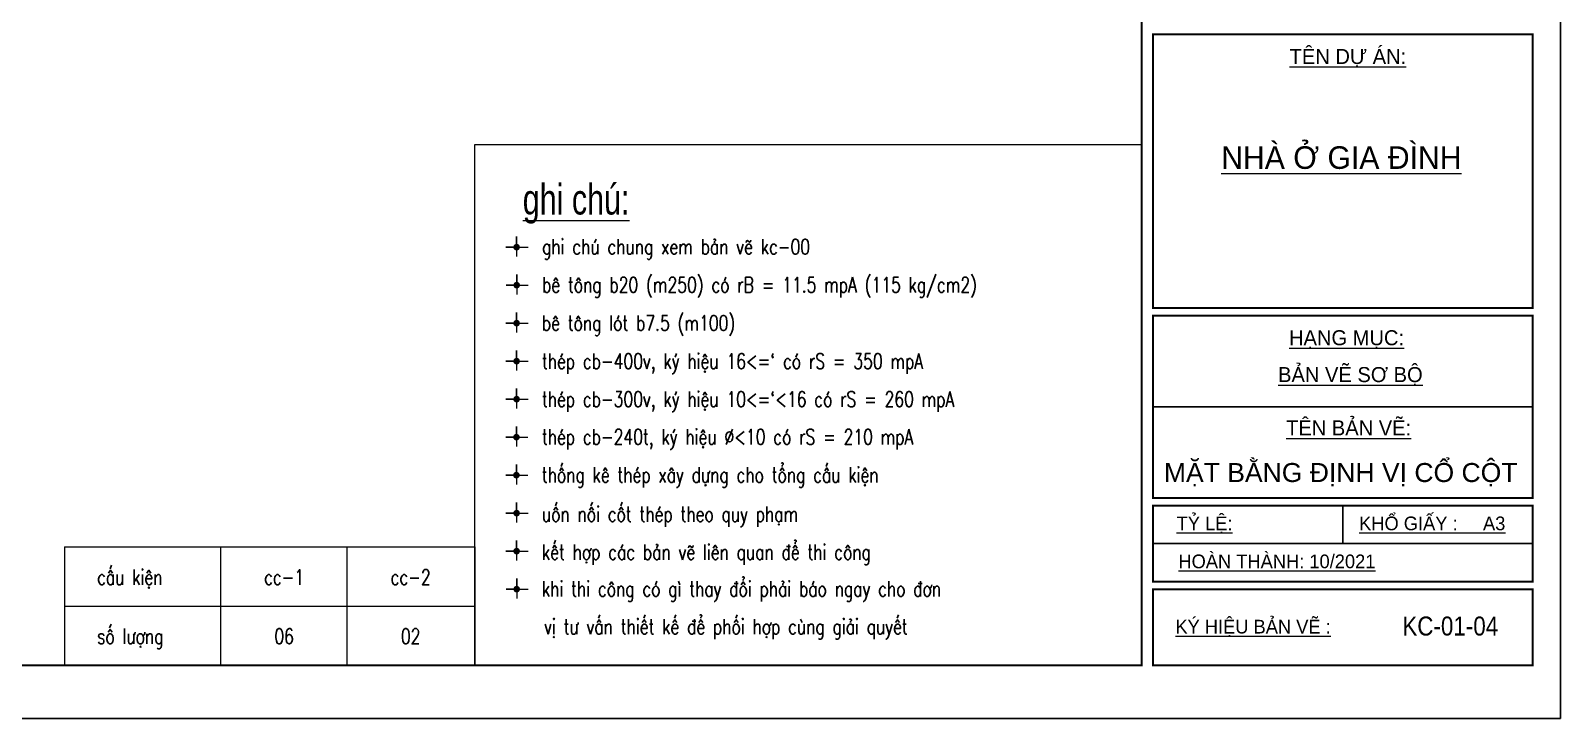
# Model space of a CAD drawing. Extents: x -2098986 to 943, y -1296280 to 73591.
# Drawn here: x -1721658 to -1709569, y -1072343 to -1066913 of the extents above; entities that cross this region are included whole.
import ezdxf
from ezdxf.enums import TextEntityAlignment as Align

# ---------------------------------------------------------------- set-up
doc = ezdxf.new("R2010")
doc.units = 0
doc.header["$LTSCALE"] = 150
for name, color, linetype, lineweight in [('05.Text', 253, 'Continuous', 18), ('11.Khung bo', 32, 'Continuous', 50), ('12.Khung', 36, 'Continuous', 25), ('G-ANNO-TTLB', 6, 'Continuous', 9), ('LS-DIM', 251, 'Continuous', 13), ('LS-TEXT', 60, 'Continuous', 20), ('LS-THAY', 7, 'Continuous', 20)]:
    doc.layers.add(name, color=color, linetype=linetype, lineweight=lineweight)
doc.layers.add('Tpl_Bound', color=1, linetype='Continuous', plot=False)
doc.styles.add('KCVN-LEADER', font='vnromadi.shx', dxfattribs={"width": 0.7, "height": 4})
doc.styles.add('vnarialH', font='')
doc.styles.add('VnAvantH', font='')
doc.styles.add('vnsimpli', font='vnsimli.shx', dxfattribs={"width": 0.75})
doc.styles.get('vnarialH').set_extended_font_data('.VnArialH')
doc.styles.get('VnAvantH').set_extended_font_data('.VnAvantH')

# ---------------------------------------------------------------- blocks, each defined once
blk = doc.blocks.new('100')
at = {"layer": '11.Khung bo', "const_width": 26.7}
for points in [[(1860913, -945240), (1860913, -916940), (1896063, -916940), (1896063, -945240)], [(1860913, -945240), (1860913, -916940), (1896063, -916940), (1896063, -945240)], [(1860913, -945240), (1860913, -916940), (1896063, -916940), (1896063, -945240)], [(1896213, -940540), (1901213, -940540), (1901213, -936940), (1896213, -936940)], [(1896213, -940540), (1901213, -940540), (1901213, -936940), (1896213, -936940)], [(1896213, -940540), (1901213, -940540), (1901213, -936940), (1896213, -936940)], [(1896213, -943040), (1901213, -943040), (1901213, -940640), (1896213, -940640)], [(1896213, -943040), (1901213, -943040), (1901213, -940640), (1896213, -940640)], [(1896213, -943040), (1901213, -943040), (1901213, -940640), (1896213, -940640)], [(1896213, -944140), (1901213, -944140), (1901213, -943140), (1896213, -943140)], [(1896213, -944140), (1901213, -944140), (1901213, -943140), (1896213, -943140)], [(1896213, -944140), (1901213, -944140), (1901213, -943140), (1896213, -943140)], [(1896213, -945240), (1901213, -945240), (1901213, -944240), (1896213, -944240)], [(1896213, -945240), (1901213, -945240), (1901213, -944240), (1896213, -944240)], [(1896213, -945240), (1901213, -945240), (1901213, -944240), (1896213, -944240)]]:
    blk.add_lwpolyline(points, close=True, dxfattribs=at)
at = {"layer": '12.Khung'}
for p, q in [((1901213, -941840), (1896213, -941840)), ((1901213, -941840), (1896213, -941840)), ((1901213, -941840), (1896213, -941840)), ((1898713, -943640), (1898713, -943140)), ((1898713, -943640), (1898713, -943140)), ((1898713, -943640), (1898713, -943140)), ((1901213, -943640), (1896213, -943640)), ((1901213, -943640), (1896213, -943640)), ((1901213, -943640), (1896213, -943640))]:
    blk.add_line(p, q, dxfattribs=at)
blk.add_lwpolyline([(1901579, -945940), (1901579, -916240), (1859580, -916240), (1859580, -945940)], close=True, dxfattribs=at)
blk.add_lwpolyline([(1901579, -945940), (1901579, -916240), (1859580, -916240), (1859580, -945940)], close=True, dxfattribs=at)
blk.add_lwpolyline([(1901579, -945940), (1901579, -916240), (1859580, -916240), (1859580, -945940)], close=True, dxfattribs=at)
at = {"layer": '05.Text', "style": 'VnAvantH'}
for s, height, p in [('%%Utªn Dù ¸N:', 198, (1898013, -937329)), ('%%Unhµ ë gia ®×nh', 297, (1897112, -938709)), ('%%Uh¹ng môc:', 198, (1898005, -941030)), ('%%Uh¹ng môc:', 198, (1898005, -941030)), ('%%Uh¹ng môc:', 198, (1898005, -941030)), ('%%Ub¶n vÏ s¬ bé', 198, (1897861, -941515)), ('%%Ub¶n vÏ s¬ bé', 198, (1897861, -941515)), ('%%Ub¶n vÏ s¬ bé', 198, (1897861, -941515)), ('%%Utªn b¶n vÏ:', 198, (1897966, -942216)), ('%%Utªn b¶n vÏ:', 198, (1897966, -942216)), ('%%Utªn b¶n vÏ:', 198, (1897966, -942216)), ('%%Utû lÖ:', 180, (1896525, -943464)), ('%%UKHæ GIÊY :     A3', 180, (1898928, -943464)), ('%%Uhoµn thµnh: 10/2021', 180, (1896548, -943964)), ('%%Uký hiÖu b¶n vÏ :', 180, (1896508, -944823))]:
    blk.add_text(s, height=height, dxfattribs=at).set_placement(p)
blk = doc.blocks.new('n')
at = {"layer": 'LS-TEXT', "linetype": 'Continuous'}
for p, q in [((-27, 0), (-175, 0)), ((-175, 0), (188, 0)), ((0, 0), (0, 178)), ((0, 178), (0, -151))]:
    blk.add_line(p, q, dxfattribs=at)
at = {"layer": 'LS-TEXT', "linetype": 'Continuous', "const_width": 54}
blk.add_lwpolyline([(-27, 0, 1), (27, 0, 1)], format="xyb", close=True, dxfattribs=at)
blk = doc.blocks.new('GHI CHU NHA BE TONG 2')
at = {"layer": 'LS-THAY'}
blk.add_lwpolyline([(-266782, -808508), (-258003, -808508), (-258003, -815358), (-266782, -815358)], close=True, dxfattribs=at)
at = {"layer": 'LS-THAY', "xscale": 0.7999999999301508, "yscale": 0.7999999999301508, "zscale": 0.7999999999301508}
for p in [(-266233, -809858), (-266232, -810358), (-266233, -810858), (-266233, -811358), (-266233, -811858), (-266235, -812358), (-266236, -812858), (-266233, -813358), (-266233, -813858), (-266232, -814358)]:
    blk.add_blockref('n', p, dxfattribs=at)
at = {"layer": 'LS-TEXT', "color": 60, "style": 'KCVN-LEADER', "width": 0.75}
blk.add_text('%%Ughi chó:', height=400, dxfattribs=at).set_placement((-266152, -809428))
at = {"layer": 'LS-TEXT', "style": 'vnsimpli', "width": 0.75}
for s, p in [('   ghi chó chung xem b¶n vÏ kc-00', (-266233, -809952)), ('   bª t«ng b20 (m250) cã rB = 11.5 mpA (115 kg/cm2)', (-266233, -810453)), ('   bª t«ng lãt b7.5 (m100)', (-266235, -810956)), ('   thÐp cb-400v, ký hiÖu 16<=` cã rS = 350 mpA', (-266235, -811458)), ('   thÐp cb-300v, ký hiÖu 10<=`<16 cã rS = 260 mpA', (-266235, -811958)), ('   thÐp cb-240t, ký hiÖu %%C<10 cã rS = 210 mpA', (-266235, -812454)), ('   thèng kª thÐp x©y dùng cho tæng cÊu kiÖn', (-266236, -812954)), ('   uèn nèi cèt thÐp theo quy ph¹m', (-266235, -813470)), ('   kÕt hîp c¸c b¶n vÏ liªn quan ®Ó thi c«ng', (-266235, -813970)), ('   khi thi c«ng cã g× thay ®æi ph¶i b¸o ngay cho ®¬n', (-266236, -814454)), ('vÞ t\xad vÊn thiÕt kÕ ®Ó phèi hîp cïng gi¶i quyÕt', (-265871, -814951))]:
    blk.add_text(s, height=200, dxfattribs=at).set_placement(p)

msp = doc.modelspace()

# ---------------------------------------------------------------- linework, layer by layer
at = {"layer": 'LS-THAY'}
for p, q in [((-1721390.3, -1070989.2), (-1721390.3, -1071922.5)), ((-1721390.3, -1070989.2), (-1718146.6, -1070989.2)), ((-1720158.5, -1070989.2), (-1720158.5, -1071922.5)), ((-1719158.5, -1070989.2), (-1719158.5, -1071922.5)), ((-1718146.6, -1070989.2), (-1718146.6, -1071922.5)), ((-1721390.3, -1071455.9), (-1718146.6, -1071455.9)), ((-1721390.3, -1071922.5), (-1718146.6, -1071922.5))]:
    msp.add_line(p, q, dxfattribs=at)
at = {"layer": 'Tpl_Bound', "color": 1}
msp.add_lwpolyline([(-1734769.1, -1072342.5), (-1734769.1, -1054522.5), (-1709569.1, -1054522.5), (-1709569.1, -1072342.5)], close=True, dxfattribs=at)

# ---------------------------------------------------------------- block references
at = {"layer": '05.Text', "xscale": 0.6000055114637588, "yscale": 0.6000055114637588, "zscale": 0.6000055114637588}
msp.add_blockref('100', (-2850527.1, -504773.4), dxfattribs=at)
at = {"layer": 'LS-DIM', "xscale": 0.599999999967762, "yscale": 0.599999999967762, "zscale": 0.599999999967762}
msp.add_blockref('GHI CHU NHA BE TONG 2', (-1558077.5, -582707.5), dxfattribs=at)

# ---------------------------------------------------------------- texts
at = {"layer": 'G-ANNO-TTLB', "color": 3, "style": 'vnarialH'}
msp.add_text('mÆt b»ng ®Þnh vÞ cæ cét', height=150, dxfattribs=at).set_placement((-1712702.2, -1070476.5), (-1709908.1, -1070476.5), align=Align.FIT)
at = {"layer": 'G-ANNO-TTLB', "color": 3, "style": 'vnarialH', "width": 0.844492}
msp.add_text('KC-01-04', height=150, dxfattribs=at).set_placement((-1710818, -1071688.5), (-1710060.6, -1071688.5), align=Align.FIT)
at = {"layer": 'LS-TEXT', "style": 'vnsimpli', "width": 0.75}
for s, p in [('cÊu kiÖn', (-1721132.1, -1071287.5)), ('sè l\xadîng', (-1721132.1, -1071754.2))]:
    msp.add_text(s, height=120, dxfattribs=at).set_placement(p)
for s, p in [('cc-1', (-1719654.4, -1071287.5)), ('cc-2', (-1718654.4, -1071287.5)), ('06', (-1719654.4, -1071754.2)), ('02', (-1718654.4, -1071754.2))]:
    msp.add_text(s, height=120, dxfattribs=at).set_placement(p, align=Align.CENTER)

doc.saveas('drawing.dxf')
